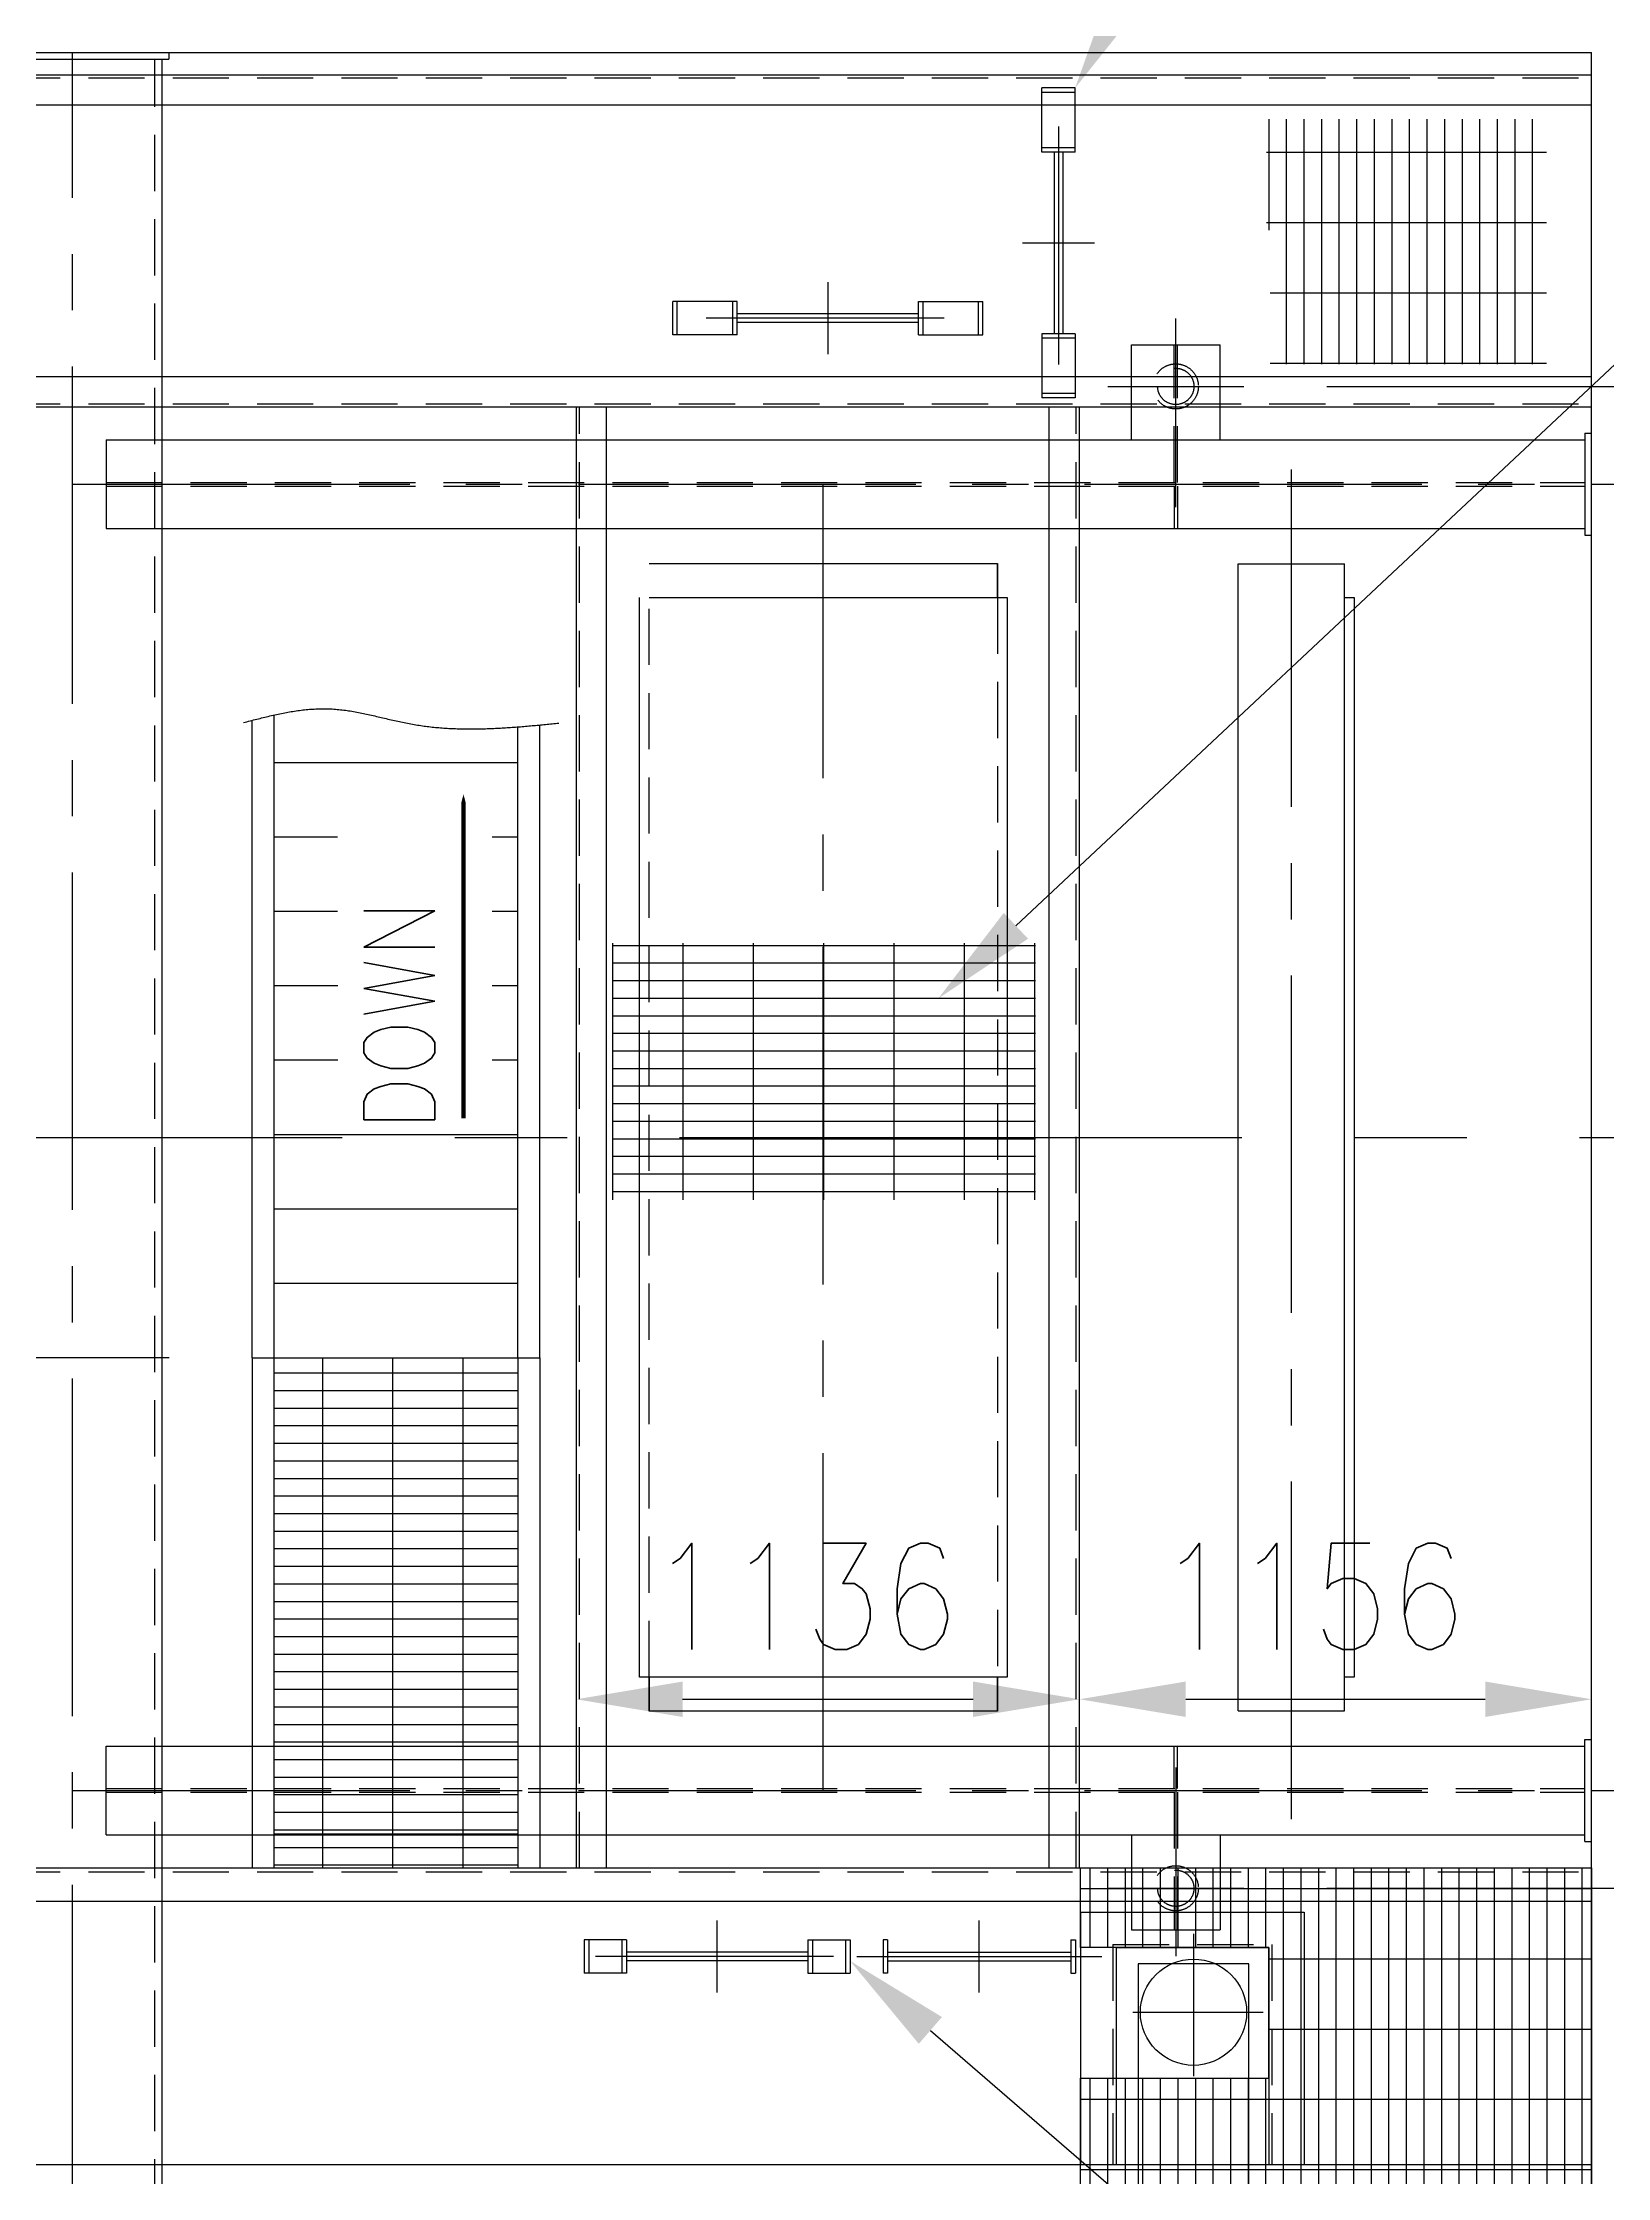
# Model space of a CAD drawing. Extents: x 0 to 68580, y 0 to 45720.
# Drawn here: x 19381 to 22914, y 22843 to 27664 of the extents above; entities that cross this region are included whole.
import ezdxf

# ---------------------------------------------------------------- set-up
doc = ezdxf.new("R2010")
doc.units = 0
doc.header["$LTSCALE"] = 40
for name, pattern in [('CENTER', [50.8, 31.75, -6.35, 6.35, -6.35]), ('CENTER2', [28.575, 19.05, -3.175, 3.175, -3.175]), ('CL', [1.0625, 0.75, -0.125, 0.0625, -0.125]), ('HIDDEN2', [4.7625, 3.175, -1.5875])]:
    doc.linetypes.add(name, pattern=pattern)
doc.layers.get('0').update_dxf_attribs({"linetype": 'CONTINUOUS'})
doc.layers.get('DEFPOINTS').update_dxf_attribs({"linetype": 'CONTINUOUS'})
for name, color, linetype in [('EMS_CL', 1, 'CENTER'), ('EMS_DIM', 3, 'CONTINUOUS'), ('EMS_GRAY', 252, 'CONTINUOUS'), ('EMS_GRAY_HF', 252, 'HIDDEN2'), ('EMS_GRAYCL', 252, 'CL'), ('EMS_HATCH', 3, 'CONTINUOUS'), ('EMS_REV', 7, 'CONTINUOUS'), ('EMS_SHIPSTRUCTURE', 151, 'CONTINUOUS'), ('EMS_WALKWAY_PLATFORM', 2, 'CONTINUOUS'), ('EMS_WALKWAY_STAIRS', 2, 'CONTINUOUS'), ('MIKES_CHECK', 75, 'CONTINUOUS'), ('WALKWAY', 2, 'CONTINUOUS'), ('WALWAYSTUFF', 2, 'CONTINUOUS')]:
    doc.layers.add(name, color=color, linetype=linetype)
doc.styles.add('EMS', font='Romans.shx', dxfattribs={"width": 0.85, "height": 240})
doc.styles.add('ROMANS', font='romans.shx', dxfattribs={"width": 0.8})
doc.dimstyles.get("Standard").update_dxf_attribs({"dimtxt": 0.125, "dimasz": 0.25, "dimexe": 0.18, "dimexo": 0.0625, "dimgap": 0.09, "dimtad": 0, "dimtih": 1, "dimtoh": 1, "dimzin": 12, "dimcen": 0.09, "dimclrd": 160, "dimclre": 160, "dimclrt": 200, "dimazin": 3, "dimtfac": 1, "dimtofl": 0, "dimtmove": 0, "dimatfit": 3})

# ---------------------------------------------------------------- blocks, each defined once
blk = doc.blocks.new('*U345')
at = {"layer": 'EMS_DIM', "color": 0, "style": 'EMS', "width": 0.85}
blk.add_text('3642', height=240, dxfattribs=at).set_placement((18803.5, 29388))
blk = doc.blocks.new('*D32')
at = {"layer": 'DEFPOINTS', "color": 0}
for p in [(21012.8, 29275.5), (17371.3, 27642.2), (21012.8, 27592.2)]:
    blk.add_point(p, dxfattribs=at)
at = {"layer": 'EMS_DIM', "color": 0}
for p, q in [((17371.3, 27829.7), (17371.3, 29388)), ((21012.8, 27779.7), (21012.8, 29388)), ((17611.3, 29275.5), (20772.8, 29275.5))]:
    blk.add_line(p, q, dxfattribs=at)
for points in [[(17611.3, 29315.5), (17611.3, 29235.5), (17371.3, 29275.5)], [(20772.8, 29315.5), (20772.8, 29235.5), (21012.8, 29275.5)]]:
    blk.add_solid(points, dxfattribs=at)
at = {"layer": 'EMS_REV'}
blk.add_blockref('*U345', (0, 0), dxfattribs=at)
blk = doc.blocks.new('*U348')
at = {"layer": 'EMS_DIM', "color": 0, "style": 'EMS', "width": 0.85}
blk.add_text('2450', height=240, dxfattribs=at).set_placement((25986.6, 26297.2))
blk = doc.blocks.new('*D39')
at = {"layer": 'DEFPOINTS', "color": 0}
for p in [(22878.3, 27642.2), (23848.5, 25192.2), (26375.2, 25192.2)]:
    blk.add_point(p, dxfattribs=at)
at = {"layer": 'EMS_DIM', "color": 0}
for p, q in [((23065.8, 27642.2), (26487.7, 27642.2)), ((26375.2, 27402.2), (26375.2, 26649.7)), ((26375.2, 25432.2), (26375.2, 26184.7)), ((24036, 25192.2), (26487.7, 25192.2))]:
    blk.add_line(p, q, dxfattribs=at)
for points in [[(26335.2, 27402.2), (26415.2, 27402.2), (26375.2, 27642.2)], [(26335.2, 25432.2), (26415.2, 25432.2), (26375.2, 25192.2)]]:
    blk.add_solid(points, dxfattribs=at)
at = {"layer": 'EMS_REV'}
blk.add_blockref('*U348', (0, 0), dxfattribs=at)
blk = doc.blocks.new('*U349')
at = {"layer": 'EMS_DIM', "color": 0, "style": 'EMS', "width": 0.85}
blk.add_text('2450', height=240, dxfattribs=at).set_placement((25986.6, 23847.2))
blk = doc.blocks.new('*D40')
at = {"layer": 'DEFPOINTS', "color": 0}
for p in [(23848.5, 25192.2), (26375.2, 25192.2), (22878.3, 22742.2)]:
    blk.add_point(p, dxfattribs=at)
at = {"layer": 'EMS_DIM', "color": 0}
for p, q in [((24036, 25192.2), (26487.7, 25192.2)), ((26375.2, 24952.2), (26375.2, 24199.7)), ((26375.2, 22982.2), (26375.2, 23734.7)), ((23065.8, 22742.2), (26487.7, 22742.2))]:
    blk.add_line(p, q, dxfattribs=at)
for points in [[(26335.2, 24952.2), (26415.2, 24952.2), (26375.2, 25192.2)], [(26335.2, 22982.2), (26415.2, 22982.2), (26375.2, 22742.2)]]:
    blk.add_solid(points, dxfattribs=at)
at = {"layer": 'EMS_REV'}
blk.add_blockref('*U349', (0, 0), dxfattribs=at)
blk = doc.blocks.new('*U350')
at = {"layer": 'EMS_DIM', "color": 0, "style": 'EMS', "width": 0.85}
blk.add_text('1152', height=240, dxfattribs=at).set_placement((14607, 23998.2))
blk = doc.blocks.new('*D61')
at = {"layer": 'DEFPOINTS', "color": 0}
for p in [(15418.9, 24694.2), (19853.6, 24694.2), (17388.3, 23542.2)]:
    blk.add_point(p, dxfattribs=at)
at = {"layer": 'EMS_DIM', "color": 0}
for p, q in [((19666.1, 24694.2), (15306.4, 24694.2)), ((15418.9, 23782.2), (15418.9, 24454.2)), ((17200.8, 23542.2), (15306.4, 23542.2))]:
    blk.add_line(p, q, dxfattribs=at)
for points in [[(15378.9, 24454.2), (15458.9, 24454.2), (15418.9, 24694.2)], [(15378.9, 23782.2), (15458.9, 23782.2), (15418.9, 23542.2)]]:
    blk.add_solid(points, dxfattribs=at)
at = {"layer": 'EMS_REV'}
blk.add_blockref('*U350', (0, 0), dxfattribs=at)
blk = doc.blocks.new('*U351')
at = {"layer": 'EMS_DIM', "color": 0, "style": 'EMS', "width": 0.85}
blk.add_text('1696', height=240, dxfattribs=at).set_placement((24691.9, 25920.2))
blk = doc.blocks.new('*D62')
at = {"layer": 'DEFPOINTS', "color": 0}
for p in [(22093.2, 26888.2), (24100.1, 25192.2), (25095, 25192.2)]:
    blk.add_point(p, dxfattribs=at)
at = {"layer": 'EMS_DIM', "color": 0}
for p, q in [((22280.7, 26888.2), (25207.5, 26888.2)), ((25095, 26648.2), (25095, 26272.7)), ((25095, 25432.2), (25095, 25807.7)), ((24287.6, 25192.2), (25207.5, 25192.2))]:
    blk.add_line(p, q, dxfattribs=at)
for points in [[(25055, 26648.2), (25135, 26648.2), (25095, 26888.2)], [(25055, 25432.2), (25135, 25432.2), (25095, 25192.2)]]:
    blk.add_solid(points, dxfattribs=at)
at = {"layer": 'EMS_REV'}
blk.add_blockref('*U351', (0, 0), dxfattribs=at)
blk = doc.blocks.new('*U352')
at = {"layer": 'EMS_DIM', "color": 0, "style": 'EMS', "width": 0.85}
blk.add_text('1696', height=240, dxfattribs=at).set_placement((24691.9, 24224.2))
blk = doc.blocks.new('*D41')
at = {"layer": 'DEFPOINTS', "color": 0}
for p in [(24100.1, 25192.2), (25095, 25192.2), (22093.2, 23496.2)]:
    blk.add_point(p, dxfattribs=at)
at = {"layer": 'EMS_DIM', "color": 0}
for p, q in [((24287.6, 25192.2), (25207.5, 25192.2)), ((25095, 24952.2), (25095, 24576.7)), ((25095, 23736.2), (25095, 24111.7)), ((22280.7, 23496.2), (25207.5, 23496.2))]:
    blk.add_line(p, q, dxfattribs=at)
for points in [[(25055, 24952.2), (25135, 24952.2), (25095, 25192.2)], [(25055, 23736.2), (25135, 23736.2), (25095, 23496.2)]]:
    blk.add_solid(points, dxfattribs=at)
at = {"layer": 'EMS_REV'}
blk.add_blockref('*U352', (0, 0), dxfattribs=at)
blk = doc.blocks.new('*U182')
at = {"layer": 'EMS_DIM'}
blk.add_lwpolyline([(21829.1, 27771.9), (22643.6, 29234.1), (22898.1, 29234.1)], dxfattribs=at)
blk.add_solid([(21864, 27752.4), (21712.3, 27562.2), (21794.2, 27791.4)], dxfattribs=at)
blk = doc.blocks.new('*U354')
at = {"layer": 'EMS_DIM', "color": 0, "style": 'EMS', "width": 0.85}
blk.add_text('1136', height=240, dxfattribs=at).set_placement((20750.7, 24035.6))
blk = doc.blocks.new('*D66')
at = {"layer": 'DEFPOINTS', "color": 0}
for p in [(21721.9, 23923.1), (20585.8, 23542.2), (21721.9, 23542.2, -1.1)]:
    blk.add_point(p, dxfattribs=at)
at = {"layer": 'EMS_DIM', "color": 0}
for p, q in [((20585.8, 23729.7), (20585.8, 24035.6)), ((21721.9, 23729.7), (21721.9, 24035.6)), ((20825.8, 23923.1), (21481.9, 23923.1))]:
    blk.add_line(p, q, dxfattribs=at)
for points in [[(20825.8, 23963.1), (20825.8, 23883.1), (20585.8, 23923.1)], [(21481.9, 23963.1), (21481.9, 23883.1), (21721.9, 23923.1)]]:
    blk.add_solid(points, dxfattribs=at)
at = {"layer": 'EMS_REV'}
blk.add_blockref('*U354', (0, 0), dxfattribs=at)
blk = doc.blocks.new('*U355')
at = {"layer": 'EMS_DIM', "color": 0, "style": 'EMS', "width": 0.85}
blk.add_text('1156', height=240, dxfattribs=at).set_placement((21896.9, 24035.6))
blk = doc.blocks.new('*D67')
at = {"layer": 'DEFPOINTS', "color": 0}
for p in [(22878.3, 23923.1), (22878.3, 23602.2), (21721.9, 23542.2, -1.1)]:
    blk.add_point(p, dxfattribs=at)
at = {"layer": 'EMS_DIM', "color": 0}
for p, q in [((21721.9, 23729.7), (21721.9, 24035.6)), ((22878.3, 23789.7), (22878.3, 24035.6)), ((21961.9, 23923.1), (22638.3, 23923.1))]:
    blk.add_line(p, q, dxfattribs=at)
for points in [[(21961.9, 23963.1), (21961.9, 23883.1), (21721.9, 23923.1)], [(22638.3, 23963.1), (22638.3, 23883.1), (22878.3, 23923.1)]]:
    blk.add_solid(points, dxfattribs=at)
at = {"layer": 'EMS_REV'}
blk.add_blockref('*U355', (0, 0), dxfattribs=at)
blk = doc.blocks.new('*U309')
at = {"layer": 'EMS_DIM'}
blk.add_lwpolyline([(21385.4, 23175.2), (23037.8, 21745.7), (23343.3, 21745.7)], dxfattribs=at)
blk.add_solid([(21359.2, 23144.9, -0.6), (21203.9, 23332.2, -0.6), (21411.5, 23205.4, -0.6)], dxfattribs=at)
blk = doc.blocks.new('A$C7D9921BD')
at = {"layer": 'EMS_CL'}
for p, q in [((0, -81.1), (0, 81.1)), ((262.7, 0), (-274.9, 0))]:
    blk.add_line(p, q, dxfattribs=at)
at = {"layer": 'WALKWAY', "linetype": 'CENTER'}
blk.add_line((205, 0), (-205, 0), dxfattribs=at)
at = {"layer": 'WALWAYSTUFF'}
for p, q in [((-350, 37.5), (-350, -37.5)), ((-215, 37.5), (-350, 37.5)), ((-340, 37.5), (-340, -37.5)), ((-215, 37.5), (-215, -37.5)), ((-205, 37.5), (-215, 37.5)), ((-205, 37.5), (-205, -37.5)), ((205, 10), (-205, 10)), ((205, 37.5), (215, 37.5)), ((205, 37.5), (205, -37.5)), ((215, 37.5), (215, -37.5)), ((215, 37.5), (350, 37.5)), ((340, 37.5), (340, -37.5)), ((350, 37.5), (350, -37.5)), ((-215, -37.5), (-350, -37.5)), ((-205, -37.5), (-215, -37.5)), ((205, -10), (-205, -10)), ((205, -37.5), (215, -37.5)), ((215, -37.5), (350, -37.5))]:
    blk.add_line(p, q, dxfattribs=at)
blk = doc.blocks.new('*U317')
at = {"layer": 'EMS_DIM'}
blk.add_lwpolyline([(21578.5, 25670), (24668.7, 28566.6), (24901.8, 28566.6)], dxfattribs=at)
blk.add_solid([(21605.9, 25640.8), (21403.4, 25505.9), (21551.1, 25699.2)], dxfattribs=at)
blk = doc.blocks.new('*X337')
at = {"color": 0}
for p, q in [((21746.4, 23362.2), (21746.4, 23542.2)), ((21786.1, 23362.2), (21786.1, 23542.2)), ((21825.8, 23362.2), (21825.8, 23542.2)), ((21865.5, 23362.2), (21865.5, 23542.2)), ((21905.2, 23362.2), (21905.2, 23542.2)), ((21944.9, 23362.2), (21944.9, 23542.2)), ((21984.6, 23362.2), (21984.6, 23542.2)), ((22024.3, 23362.2), (22024.3, 23542.2)), ((22063.9, 23362.2), (22063.9, 23542.2)), ((22103.6, 23362.2), (22103.6, 23542.2)), ((22143.3, 23362.2), (22143.3, 23542.2)), ((22183, 22792.2), (22183, 23542.2)), ((22222.7, 22792.2), (22222.7, 23542.2)), ((22262.4, 22792.2), (22262.4, 23542.2)), ((22302.1, 22792.2), (22302.1, 23542.2)), ((22341.8, 22792.2), (22341.8, 23542.2)), ((22381.4, 22792.2), (22381.4, 23542.2)), ((22421.1, 22792.2), (22421.1, 23542.2)), ((22460.8, 22792.2), (22460.8, 23542.2)), ((22500.5, 22792.2), (22500.5, 23542.2)), ((22540.2, 22792.2), (22540.2, 23542.2)), ((22579.9, 22792.2), (22579.9, 23542.2)), ((22619.6, 22792.2), (22619.6, 23542.2)), ((22659.3, 22792.2), (22659.3, 23542.2)), ((22698.9, 22792.2), (22698.9, 23542.2)), ((22738.6, 22792.2), (22738.6, 23542.2)), ((22778.3, 22792.2), (22778.3, 23542.2)), ((22818, 22792.2), (22818, 23542.2)), ((22857.7, 22792.2), (22857.7, 23542.2)), ((22878.3, 23495), (21724.6, 23495)), ((22878.3, 23336.2), (22149.6, 23336.2)), ((22878.3, 23177.5), (22149.6, 23177.5)), ((21746.4, 22792.2), (21746.4, 23067.2)), ((21786.1, 22792.2), (21786.1, 23067.2)), ((21825.8, 22792.2), (21825.8, 23067.2)), ((21865.5, 22792.2), (21865.5, 23067.2)), ((21905.2, 22792.2), (21905.2, 23067.2)), ((21944.9, 22792.2), (21944.9, 23067.2)), ((21984.6, 22792.2), (21984.6, 23067.2)), ((22024.3, 22792.2), (22024.3, 23067.2)), ((22063.9, 22792.2), (22063.9, 23067.2)), ((22103.6, 22792.2), (22103.6, 23067.2)), ((22143.3, 22792.2), (22143.3, 23067.2)), ((22878.3, 23018.8), (21724.6, 23018.8)), ((22878.3, 22860), (21724.6, 22860))]:
    blk.add_line(p, q, dxfattribs=at)
blk = doc.blocks.new('A$C622A00E5')
at = {"layer": 'EMS_CL'}
blk.add_line((262.7, 0), (-274.9, 0), dxfattribs=at)
at = {"layer": 'WALKWAY', "linetype": 'CENTER'}
blk.add_line((205, 0), (-205, 0), dxfattribs=at)
at = {"layer": 'WALWAYSTUFF'}
for p, q in [((-300, 37.5), (-300, -37.5)), ((-215, 37.5), (-300, 37.5)), ((-290, 37.5), (-290, -37.5)), ((-215, 37.5), (-215, -37.5)), ((-205, 37.5), (-215, 37.5)), ((-205, 37.5), (-205, -37.5)), ((205, 10), (-205, 10)), ((205, 37.5), (215, 37.5)), ((205, 37.5), (205, -37.5)), ((215, 37.5), (215, -37.5)), ((215, 37.5), (300, 37.5)), ((290, 37.5), (290, -37.5)), ((300, 37.5), (300, -37.5)), ((-215, -37.5), (-300, -37.5)), ((-205, -37.5), (-215, -37.5)), ((205, -10), (-205, -10)), ((205, -37.5), (215, -37.5)), ((215, -37.5), (300, -37.5))]:
    blk.add_line(p, q, dxfattribs=at)
blk = doc.blocks.new('A$C18730011')
at = {"layer": 'EMS_CL', "linetype": 'CENTER'}
for p, q in [((276.9, -81.1), (276.9, 81.1)), ((0, 0), (553.9, 0))]:
    blk.add_line(p, q, dxfattribs=at)
at = {"layer": 'WALWAYSTUFF'}
for p, q in [((69.9, 37.5), (59.9, 37.5)), ((59.9, 37.5), (59.9, -37.5)), ((69.9, 37.5), (69.9, -37.5)), ((69.9, 10), (484, 10)), ((484, 37.5), (484, -37.5)), ((484, 37.5), (494, 37.5)), ((494, 37.5), (494, -37.5)), ((69.9, -37.5), (59.9, -37.5)), ((69.9, -10), (484, -10)), ((484, -37.5), (494, -37.5))]:
    blk.add_line(p, q, dxfattribs=at)

msp = doc.modelspace()

# ---------------------------------------------------------------- linework, layer by layer
at = {"layer": 'EMS_CL'}
for p, q in [((16755.074, 25192.206), (24100.146, 25192.206)), ((18757.521, 25192.206), (19671.325, 25192.206)), ((20903.839, 23261.14, -0.573), (20903.839, 23423.271, -0.573)), ((21979.598, 23393.507), (21979.598, 23072.146)), ((21842.669, 23216.206), (22136.699, 23216.206))]:
    msp.add_line(p, q, dxfattribs=at)
at = {"layer": 'EMS_GRAY'}
for p, q in [((20750.598, 26488.206), (21536.598, 26488.206)), ((21536.598, 26488.206), (21536.598, 26411.206)), ((21536.598, 26411.206), (21536.598, 26488.206)), ((22080.598, 23897.206), (22080.598, 26487.206)), ((22080.598, 26487.206), (22320.598, 26487.206)), ((22320.598, 23897.206), (22320.598, 26487.206)), ((20728.598, 23973.206), (20728.598, 26411.206)), ((20750.598, 26411.206), (21558.598, 26411.206)), ((21558.598, 26411.206), (21558.598, 23973.206)), ((22320.598, 26411.206), (22342.598, 26411.206)), ((22342.598, 26411.206), (22342.598, 23973.206)), ((20750.598, 23973.206), (20728.598, 23973.206)), ((20750.598, 23896.216), (20750.598, 23973.206)), ((20750.598, 23973.206), (20750.598, 23896.216)), ((21558.598, 23973.206), (20750.598, 23973.206)), ((21536.598, 23973.206), (21536.598, 23896.216)), ((21536.598, 23896.216), (21536.598, 23973.206)), ((22342.598, 23973.206), (22320.598, 23973.206)), ((21536.598, 23896.216), (20750.598, 23896.216)), ((22080.598, 23897.206), (22320.598, 23897.206))]:
    msp.add_line(p, q, dxfattribs=at)
msp.add_lwpolyline([(22104.598, 22742.206), (22104.598, 23325.644), (21854.598, 23325.644), (21854.598, 22742.206)], close=True, dxfattribs=at)
msp.add_circle((21979.598, 23216.206), 120, dxfattribs=at)
at = {"layer": 'EMS_GRAY_HF'}
for p, q in [((20750.598, 23973.206), (20750.598, 26411.206)), ((21536.598, 26411.206), (21536.598, 23973.206))]:
    msp.add_line(p, q, dxfattribs=at)
at = {"layer": 'EMS_GRAYCL', "linetype": 'CENTER2'}
for p, q in [((22200.598, 23652.543), (22200.598, 26720.717)), ((21143.598, 23717.206), (21143.598, 26667.206))]:
    msp.add_line(p, q, dxfattribs=at)
at = {"layer": 'EMS_HATCH', "linetype": 'CONTINUOUS'}
for p, q in [((22150.177, 27241.351), (22150.177, 27491.716)), ((22189.865, 26938.205), (22189.865, 27491.716)), ((22229.552, 26938.205), (22229.552, 27491.716)), ((22269.24, 26938.205), (22269.24, 27491.716)), ((22308.927, 26938.205), (22308.927, 27491.716)), ((22348.615, 26938.205), (22348.615, 27491.716)), ((22388.302, 26938.205), (22388.302, 27491.716)), ((22427.99, 26938.205), (22427.99, 27491.716)), ((22467.677, 26938.205), (22467.677, 27491.716)), ((22507.365, 26938.205), (22507.365, 27491.716)), ((22547.052, 26938.205), (22547.052, 27491.716)), ((22586.74, 26938.205), (22586.74, 27491.716)), ((22626.427, 26938.205), (22626.427, 27491.716)), ((22666.115, 26938.205), (22666.115, 27491.716)), ((22705.802, 26938.205), (22705.802, 27491.716)), ((22745.49, 26938.205), (22745.49, 27491.716)), ((22776.514, 27416.144), (22144.338, 27416.144)), ((22776.514, 27257.394), (22144.338, 27257.394)), ((22776.514, 27098.644), (22152.849, 27098.644)), ((22776.514, 26939.894), (22152.849, 26939.894)), ((20668.397, 25051.218), (20668.397, 25630.802)), ((21622.585, 25624.963), (20668.397, 25624.963)), ((20827.147, 25051.218), (20827.147, 25630.802)), ((20985.897, 25051.218), (20985.897, 25630.802)), ((21144.647, 25051.218), (21144.647, 25630.802)), ((21303.397, 25051.218), (21303.397, 25630.802)), ((21462.147, 25051.218), (21462.147, 25630.802)), ((21620.897, 25051.218), (21620.897, 25630.802)), ((21622.585, 25585.276), (20668.397, 25585.276)), ((21622.585, 25545.588), (20668.397, 25545.588)), ((21622.585, 25505.901), (20668.397, 25505.901)), ((21622.585, 25466.213), (20668.397, 25466.213)), ((21622.585, 25426.526), (20668.397, 25426.526)), ((21622.585, 25386.838), (20668.397, 25386.838)), ((21622.585, 25347.151), (20668.397, 25347.151)), ((21622.585, 25307.463), (20668.397, 25307.463)), ((21622.585, 25267.776), (20668.397, 25267.776)), ((21622.585, 25228.088), (20668.397, 25228.088)), ((21622.585, 25188.401), (20668.397, 25188.401)), ((21622.585, 25148.713), (20668.397, 25148.713)), ((21622.585, 25109.026), (20668.397, 25109.026)), ((21622.585, 25069.338), (20668.397, 25069.338)), ((20012.241, 24694.206), (20012.241, 23542.206)), ((20170.991, 24694.206), (20170.991, 23542.206)), ((20329.741, 24694.206), (20329.741, 23542.206)), ((20453.764, 24694.206), (20453.764, 23542.206)), ((20455.453, 24659.398), (19901.942, 24659.398)), ((20455.453, 24619.711), (19901.942, 24619.711)), ((20455.453, 24580.023), (19901.942, 24580.023)), ((20455.453, 24540.336), (19901.942, 24540.336)), ((20455.453, 24500.648), (19901.942, 24500.648)), ((20455.453, 24460.961), (19901.942, 24460.961)), ((20455.453, 24421.273), (19901.942, 24421.273)), ((20455.453, 24381.586), (19901.942, 24381.586)), ((20455.453, 24341.898), (19901.942, 24341.898)), ((20455.453, 24302.211), (19901.942, 24302.211)), ((20455.453, 24262.523), (19901.942, 24262.523)), ((20455.453, 24222.836), (19901.942, 24222.836)), ((20455.453, 24183.148), (19901.942, 24183.148)), ((20455.453, 24143.461), (19901.942, 24143.461)), ((20455.453, 24103.773), (19901.942, 24103.773)), ((20455.453, 24064.086), (19901.942, 24064.086)), ((20455.453, 24024.398), (19901.942, 24024.398)), ((20455.453, 23984.711), (19901.942, 23984.711)), ((20455.453, 23945.023), (19901.942, 23945.023)), ((20455.453, 23905.336), (19901.942, 23905.336)), ((20455.453, 23865.648), (19901.942, 23865.648)), ((20455.453, 23825.961), (19901.942, 23825.961)), ((20455.453, 23786.273), (19901.942, 23786.273)), ((20455.453, 23746.586), (19901.942, 23746.586)), ((20455.453, 23706.898), (19901.942, 23706.898)), ((20455.453, 23667.211), (19901.942, 23667.211)), ((20455.453, 23627.523), (19901.942, 23627.523)), ((20455.453, 23587.836), (19901.942, 23587.836)), ((20455.453, 23548.148), (19901.942, 23548.148))]:
    msp.add_line(p, q, dxfattribs=at)
at = {"layer": 'EMS_SHIPSTRUCTURE'}
for p, q in [((17371.258, 27642.206), (22878.263, 27642.206)), ((19229.881, 27627.206), (19665.59, 27627.206)), ((19650.59, 22757.206), (19650.59, 27627.206)), ((19665.59, 27642.206), (19665.59, 27627.206)), ((22878.263, 22742.206), (22878.263, 27642.206)), ((21839.598, 26767.206), (21839.598, 26982.206)), ((21839.598, 26982.206), (22039.598, 26982.206)), ((22039.598, 26767.206), (22039.598, 26982.206)), ((19524.174, 26767.206), (22863.263, 26767.206)), ((19524.174, 26767.206), (19524.174, 26567.206)), ((22863.263, 26782.206), (22878.263, 26782.206)), ((22863.263, 26782.206), (22863.263, 26552.206)), ((19524.174, 26567.206), (22863.263, 26567.206)), ((22863.263, 26552.206), (22878.263, 26552.206)), ((19524.174, 23817.206), (22863.263, 23817.206)), ((19524.174, 23617.206), (19524.174, 23817.206)), ((22863.263, 23832.206), (22878.263, 23832.206)), ((22863.263, 23602.206), (22863.263, 23832.206)), ((19524.174, 23617.206), (22863.263, 23617.206)), ((21839.598, 23617.206), (21839.598, 23402.206)), ((22039.598, 23617.206), (22039.598, 23402.206)), ((22863.263, 23602.206), (22878.263, 23602.206)), ((21839.598, 23402.206), (22039.598, 23402.206))]:
    msp.add_line(p, q, dxfattribs=at)
at = {"layer": 'EMS_SHIPSTRUCTURE', "linetype": 'CENTER2'}
for p, q in [((19447.59, 22742.206), (19447.59, 27642.206)), ((21939.598, 26615.199), (21939.598, 27041.779)), ((21786.024, 26888.206), (22093.171, 26888.206)), ((19447.59, 26667.206), (23018.009, 26667.206)), ((19447.59, 23717.206), (22949.697, 23717.206))]:
    msp.add_line(p, q, dxfattribs=at)
at = {"layer": 'EMS_SHIPSTRUCTURE', "linetype": 'HIDDEN2'}
for p, q in [((19633.59, 22757.206), (19633.59, 27627.206)), ((21935.598, 26671.206), (21935.598, 26982.206)), ((21943.598, 26671.206), (21943.598, 26982.206)), ((19524.174, 26671.206), (22863.263, 26671.206)), ((19524.174, 26663.206), (22863.263, 26663.206)), ((21935.598, 26663.206), (21935.598, 26567.206)), ((21943.598, 26663.206), (21943.598, 26567.206)), ((21935.598, 23721.206), (21935.598, 23817.206)), ((21943.598, 23721.206), (21943.598, 23817.206)), ((19524.174, 23721.206), (22863.263, 23721.206)), ((19524.174, 23713.206), (22863.263, 23713.206)), ((21935.598, 23713.206), (21935.598, 23402.206)), ((21943.598, 23713.206), (21943.598, 23402.206))]:
    msp.add_line(p, q, dxfattribs=at)
for centre, radius in [((21939.598, 26888.206), 51), ((21939.598, 26888.206), 41), ((21939.598, 23496.206), 51), ((21939.598, 23496.206), 41)]:
    msp.add_circle(centre, radius, dxfattribs=at)
at = {"layer": 'EMS_WALKWAY_PLATFORM'}
for p, q in [((17388.258, 27592.206), (22878.263, 27592.206)), ((17388.258, 27524.206), (22878.263, 27524.206)), ((17388.258, 26910.206), (22878.263, 26910.206)), ((17388.258, 26842.206), (22878.263, 26842.206)), ((20585.84, 23542.206), (20585.84, 26842.206)), ((20653.84, 23542.206), (20653.84, 26842.206)), ((21653.862, 23542.206, -1.146), (21653.862, 26842.206, -1.146)), ((21721.862, 23542.206, -1.146), (21721.862, 26842.206, -1.146)), ((19853.621, 24694.206), (19853.621, 23542.206)), ((20503.621, 24694.206), (20503.621, 23542.206)), ((17388.258, 23542.206), (22878.263, 23542.206)), ((17388.258, 23467.206), (22878.263, 23467.206)), ((21724.598, 23442.206), (21724.598, 22872.206)), ((21724.598, 23442.206), (22229.598, 23442.206)), ((22229.598, 23442.206), (22229.598, 22872.206)), ((21804.598, 23362.206), (21804.598, 22872.206)), ((21804.598, 23362.206), (22149.598, 23362.206)), ((22149.598, 23362.206), (22149.598, 22872.206)), ((17388.258, 22872.206), (22878.263, 22872.206))]:
    msp.add_line(p, q, dxfattribs=at)
at = {"layer": 'EMS_WALKWAY_PLATFORM', "linetype": 'HIDDEN2'}
for p, q in [((17388.258, 27585.206), (22878.263, 27585.206)), ((17388.258, 26849.206), (22878.263, 26849.206)), ((20592.84, 23542.206), (20592.84, 26842.206)), ((21714.862, 23542.206, -1.146), (21714.862, 26842.206, -1.146)), ((17388.258, 23533.206), (22878.263, 23533.206)), ((21797.598, 23369.206), (21797.598, 22872.206)), ((21797.598, 23369.206), (22156.598, 23369.206)), ((22156.598, 23369.206), (22156.598, 22872.206))]:
    msp.add_line(p, q, dxfattribs=at)
at = {"layer": 'EMS_WALKWAY_PLATFORM'}
msp.add_lwpolyline([(21804.598, 23067.206), (21804.598, 23067.206), (22149.598, 23067.206), (22149.598, 23362.206), (21724.598, 23362.206), (21724.598, 23542.206), (22878.263, 23542.206), (22878.263, 22792.206), (21724.598, 22792.206), (21724.598, 23067.206)], close=True, dxfattribs=at)
at = {"layer": 'EMS_WALKWAY_STAIRS'}
for p, q in [((19853.621, 24694.206), (19853.621, 26134.119)), ((19903.621, 23542.206), (19903.621, 26146.285)), ((20453.621, 24694.206), (20453.621, 26119.269)), ((20503.621, 24694.206), (20503.621, 26123.611)), ((20453.621, 26038.206), (19903.621, 26038.206)), ((20046.108, 25870.206), (19903.621, 25870.206)), ((20453.621, 25870.206), (20395.613, 25870.206)), ((20046.545, 25702.206), (19903.621, 25702.206)), ((20453.621, 25702.206), (20395.613, 25702.206)), ((20046.982, 25534.206), (19903.621, 25534.206)), ((20453.621, 25534.206), (20395.613, 25534.206)), ((20047.419, 25366.206), (19903.621, 25366.206)), ((20453.621, 25366.206), (20395.613, 25366.206)), ((20453.621, 25198.206), (19903.621, 25198.206)), ((20453.621, 25030.206), (19903.621, 25030.206)), ((20453.621, 24862.206), (19903.621, 24862.206)), ((19853.621, 24694.206), (20503.621, 24694.206))]:
    msp.add_line(p, q, dxfattribs=at)
msp.add_polyline3d([(19834.2, 26129.1, 0), (19837.9, 26130, 0), (19841.6, 26131, 0), (19845.4, 26131.9, 0), (19849.1, 26132.9, 0), (19852.8, 26133.9, 0), (19856.5, 26134.8, 0), (19860.2, 26135.7, 0), (19864, 26136.7, 0), (19867.7, 26137.6, 0), (19871.4, 26138.5, 0), (19875.1, 26139.5, 0), (19878.8, 26140.4, 0), (19882.6, 26141.3, 0), (19886.3, 26142.1, 0), (19890, 26143, 0), (19893.7, 26143.9, 0), (19897.4, 26144.7, 0), (19901.2, 26145.6, 0), (19904.9, 26146.4, 0), (19908.6, 26147.2, 0), (19912.3, 26148, 0), (19916, 26148.8, 0), (19919.8, 26149.5, 0), (19923.5, 26150.3, 0), (19927.2, 26151, 0), (19930.9, 26151.7, 0), (19934.6, 26152.3, 0), (19938.3, 26153, 0), (19942.1, 26153.6, 0), (19945.8, 26154.2, 0), (19949.5, 26154.8, 0), (19953.2, 26155.4, 0), (19956.9, 26155.9, 0), (19960.6, 26156.4, 0), (19964.3, 26156.9, 0), (19968, 26157.4, 0), (19971.8, 26157.8, 0), (19975.5, 26158.2, 0), (19979.2, 26158.5, 0), (19982.9, 26158.9, 0), (19986.6, 26159.1, 0), (19990.3, 26159.4, 0), (19994, 26159.6, 0), (19997.7, 26159.8, 0), (20001.4, 26160, 0), (20005.1, 26160.1, 0), (20008.8, 26160.2, 0), (20012.5, 26160.2, 0), (20016.2, 26160.3, 0), (20019.9, 26160.2, 0), (20023.6, 26160.2, 0), (20027.3, 26160, 0), (20031, 26159.9, 0), (20034.7, 26159.7, 0), (20038.4, 26159.4, 0), (20042.1, 26159.2, 0), (20045.8, 26158.8, 0), (20049.5, 26158.5, 0), (20053.2, 26158.1, 0), (20056.9, 26157.7, 0), (20060.6, 26157.2, 0), (20064.3, 26156.7, 0), (20068, 26156.2, 0), (20071.6, 26155.6, 0), (20075.3, 26155.1, 0), (20079, 26154.5, 0), (20082.7, 26153.8, 0), (20086.4, 26153.2, 0), (20090.1, 26152.5, 0), (20093.8, 26151.8, 0), (20097.5, 26151.1, 0), (20101.2, 26150.3, 0), (20104.8, 26149.6, 0), (20108.5, 26148.8, 0), (20112.2, 26148, 0), (20115.9, 26147.2, 0), (20119.6, 26146.4, 0), (20123.3, 26145.6, 0), (20127, 26144.7, 0), (20130.7, 26143.9, 0), (20134.4, 26143, 0), (20138.1, 26142.2, 0), (20141.7, 26141.3, 0), (20145.4, 26140.4, 0), (20149.1, 26139.6, 0), (20152.8, 26138.7, 0), (20156.5, 26137.8, 0), (20160.2, 26137, 0), (20163.9, 26136.1, 0), (20167.6, 26135.3, 0), (20171.3, 26134.4, 0), (20175, 26133.6, 0), (20178.7, 26132.7, 0), (20182.4, 26131.9, 0), (20186.1, 26131.1, 0), (20189.8, 26130.3, 0), (20193.5, 26129.5, 0), (20197.2, 26128.8, 0), (20200.9, 26128, 0), (20204.6, 26127.3, 0), (20208.3, 26126.6, 0), (20212.1, 26125.9, 0), (20215.8, 26125.2, 0), (20219.5, 26124.6, 0), (20223.2, 26123.9, 0), (20226.9, 26123.3, 0), (20230.6, 26122.8, 0), (20234.4, 26122.2, 0), (20238.1, 26121.7, 0), (20241.8, 26121.2, 0), (20245.5, 26120.7, 0), (20249.2, 26120.2, 0), (20253, 26119.8, 0), (20256.7, 26119.3, 0), (20260.4, 26118.9, 0), (20264.2, 26118.5, 0), (20267.9, 26118.2, 0), (20271.6, 26117.8, 0), (20275.4, 26117.5, 0), (20279.1, 26117.2, 0), (20282.8, 26116.9, 0), (20286.6, 26116.6, 0), (20290.3, 26116.4, 0), (20294.1, 26116.1, 0), (20297.8, 26115.9, 0), (20301.6, 26115.7, 0), (20305.3, 26115.5, 0), (20309, 26115.4, 0), (20312.8, 26115.2, 0), (20316.5, 26115.1, 0), (20320.3, 26115, 0), (20324, 26114.9, 0), (20327.8, 26114.8, 0), (20331.5, 26114.7, 0), (20335.3, 26114.7, 0), (20339.1, 26114.6, 0), (20342.8, 26114.6, 0), (20346.6, 26114.6, 0), (20350.3, 26114.6, 0), (20354.1, 26114.6, 0), (20357.8, 26114.7, 0), (20361.6, 26114.7, 0), (20365.4, 26114.8, 0), (20369.1, 26114.9, 0), (20372.9, 26114.9, 0), (20376.7, 26115, 0), (20380.4, 26115.1, 0), (20384.2, 26115.3, 0), (20387.9, 26115.4, 0), (20391.7, 26115.5, 0), (20395.5, 26115.7, 0), (20399.2, 26115.9, 0), (20403, 26116, 0), (20406.8, 26116.2, 0), (20410.6, 26116.4, 0), (20414.3, 26116.6, 0), (20418.1, 26116.8, 0), (20421.9, 26117.1, 0), (20425.6, 26117.3, 0), (20429.4, 26117.5, 0), (20433.2, 26117.8, 0), (20437, 26118, 0), (20440.7, 26118.3, 0), (20444.5, 26118.6, 0), (20448.3, 26118.9, 0), (20452.1, 26119.1, 0), (20455.8, 26119.4, 0), (20459.6, 26119.7, 0), (20463.4, 26120, 0), (20467.2, 26120.4, 0), (20471, 26120.7, 0), (20474.7, 26121, 0), (20478.5, 26121.3, 0), (20482.3, 26121.7, 0), (20486.1, 26122, 0), (20489.9, 26122.3, 0), (20493.6, 26122.7, 0), (20497.4, 26123, 0), (20501.2, 26123.4, 0), (20505, 26123.7, 0), (20508.8, 26124.1, 0), (20512.5, 26124.5, 0), (20516.3, 26124.8, 0), (20520.1, 26125.2, 0), (20523.9, 26125.6, 0), (20527.7, 26125.9, 0), (20531.4, 26126.3, 0), (20535.2, 26126.7, 0), (20539, 26127, 0), (20542.8, 26127.4, 0), (20546.6, 26127.8, 0)], dxfattribs=at)
at = {"layer": 'MIKES_CHECK', "color": 5}
for p, q in [((21939.598, 23769.213), (21939.598, 23342.633)), ((21786.024, 23496.206), (22093.171, 23496.206))]:
    msp.add_line(p, q, dxfattribs=at)
at = {"layer": 'MIKES_CHECK'}
msp.add_line((20453.621, 23618.106), (19903.621, 23618.106), dxfattribs=at)
at = {"layer": 'WALWAYSTUFF'}
msp.add_lwpolyline([(20330.967, 25966.878, 0, 100, 0), (20330.967, 25779.346, 10, 10, 0), (20330.967, 25234.868, 10, 10, 0)], format="xyseb", dxfattribs=at)

# ---------------------------------------------------------------- block references
at = {"layer": 'EMS_DIM', "xscale": -1}
for p, rotation in [((21674.811, 27212.206), 270), ((21153.851, 27042.206, -0.573), 180)]:
    msp.add_blockref('A$C7D9921BD', p, dxfattribs=dict(at, rotation=rotation))
at = {"layer": 'EMS_HATCH', "linetype": 'CONTINUOUS'}
msp.add_blockref('*X337', (0, 0), dxfattribs=at)
at = {"layer": 'EMS_REV'}
for name, p in [('*U182', (0, 0)), ('*U317', (0, 0)), ('A$C18730011', (21218.926, 23342.206, -0.573)), ('A$C622A00E5', (20903.839, 23342.206, -0.573)), ('*U309', (0, 0))]:
    msp.add_blockref(name, p, dxfattribs=at)

# ---------------------------------------------------------------- texts
at = {"layer": 'WALWAYSTUFF', "style": 'ROMANS', "width": 0.85}
msp.add_text('DOWN', height=160, rotation=90, dxfattribs=at).set_placement((20266.076, 25208.148))

# ---------------------------------------------------------------- dimensions: what is measured, and where the dimension line sits
at = {"layer": 'EMS_DIM'}
for base, p1, p2, picture, middle in [((21012.84, 29275.537), (17371.258, 27642.206), (21012.84, 27592.206), '*D32', (19192.049, 29508.037)), ((21721.862, 23923.129), (20585.84, 23542.206), (21721.862, 23542.206, -1.146), '*D66', (21153.851, 24155.629)), ((22878.263, 23923.129), (21721.862, 23542.206, -1.146), (22878.263, 23602.206), '*D67', (22300.063, 24155.629))]:
    dim = msp.add_linear_dim(base=base, p1=p1, p2=p2, dimstyle='Standard', dxfattribs=at)
    dim.commit()
    dim.dimension.update_dxf_attribs({"geometry": picture, "text_midpoint": middle})
for base, p1, p2, angle, picture, middle in [((26375.2, 25192.206), (22878.263, 27642.206), (23848.468, 25192.206), 90, '*D39', (26375.2, 26417.206)), ((25095.025, 25192.206), (22093.171, 26888.206), (24100.146, 25192.206), 90, '*D62', (25095.025, 26040.206)), ((25095.025, 25192.206), (22093.171, 23496.206), (24100.146, 25192.206), 270, '*D41', (25095.025, 24344.206)), ((26375.2, 25192.206), (22878.263, 22742.206), (23848.468, 25192.206), 270, '*D40', (26375.2, 23967.206)), ((15418.865, 24694.206), (17388.258, 23542.206), (19853.621, 24694.206), 90, '*D61', (15010.115, 24118.206))]:
    dim = msp.add_linear_dim(base=base, p1=p1, p2=p2, angle=angle, dimstyle='Standard', dxfattribs=at)
    dim.commit()
    dim.dimension.update_dxf_attribs({"geometry": picture, "text_midpoint": middle})

doc.saveas('drawing.dxf')
